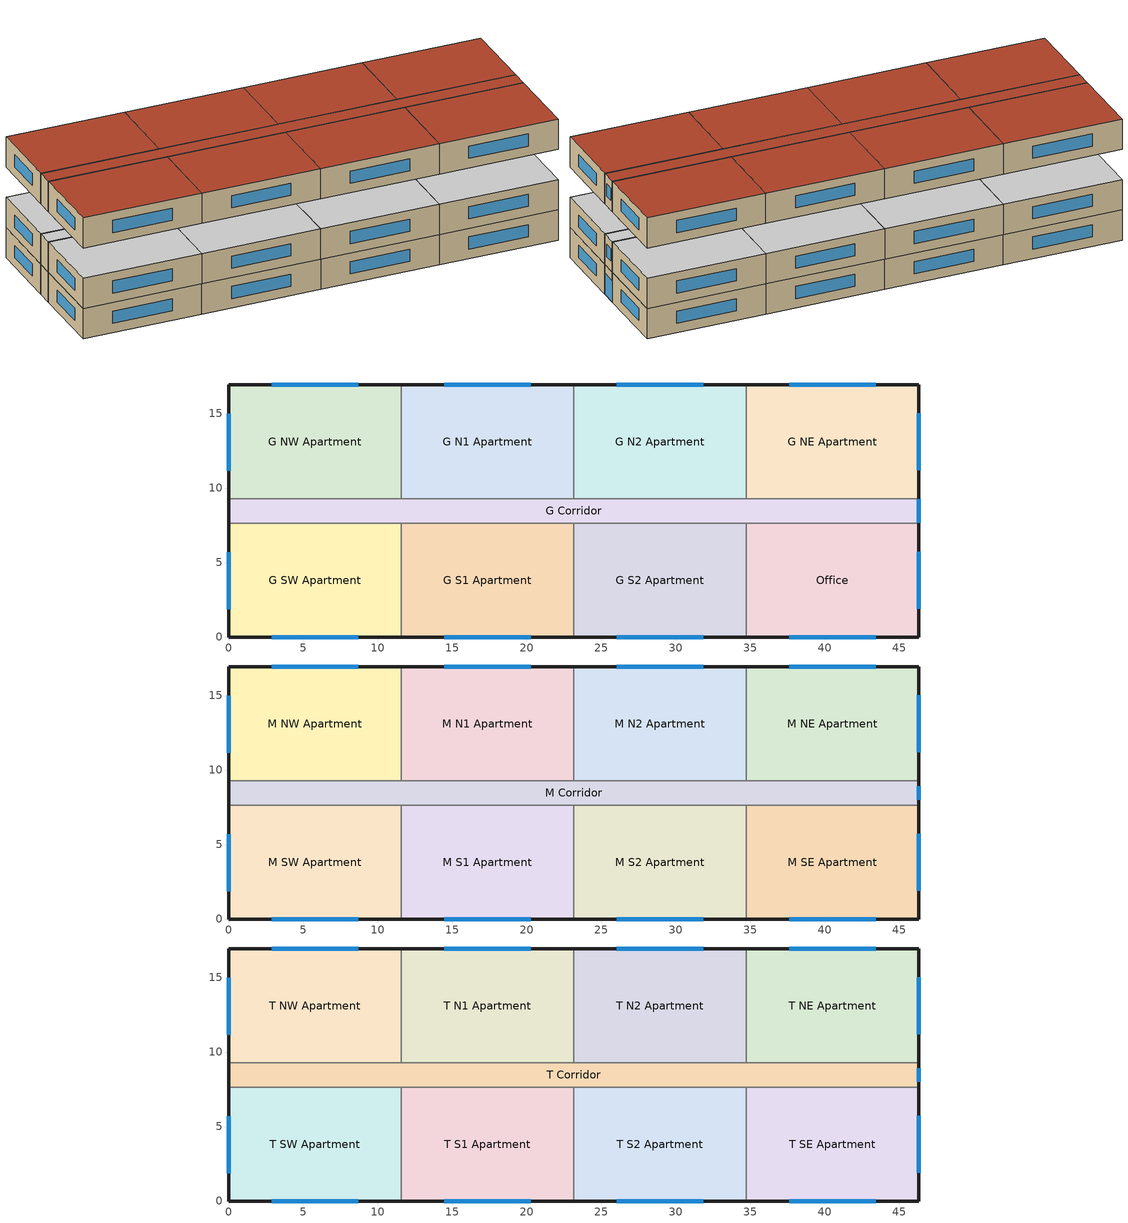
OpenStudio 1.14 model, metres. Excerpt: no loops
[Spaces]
G S1 Apartment
 floor ground: 23.16,7.62 23.16,0 11.58,0 11.58,7.62 z0
 wall outside: 11.58,0 23.16,0 z0:3.05
 wall to G S2 Apartment: 23.16,0 23.16,7.62 z0:3.05
 wall to G Corridor: 23.16,7.62 11.58,7.62 z0:3.05
 wall to G SW Apartment: 11.58,7.62 11.58,0 z0:3.05
 window: 14.48,0 20.27,0 z0.95:2.17
 ceiling adiabatic (Floor Adiabatic construction): 23.16,0 23.16,7.62 11.58,7.62 11.58,0 z3.05
G S2 Apartment
 floor ground: 34.75,7.62 34.75,0 23.16,0 23.16,7.62 z0
 wall outside: 23.16,0 34.75,0 z0:3.05
 wall to Office: 34.75,0 34.75,7.62 z0:3.05
 wall to G Corridor: 34.75,7.62 23.16,7.62 z0:3.05
 window: 26.06,0 31.85,0 z0.95:2.17
 ceiling adiabatic (Floor Adiabatic construction): 34.75,0 34.75,7.62 23.16,7.62 23.16,0 z3.05
G NE Apartment
 floor ground: 46.33,16.92 46.33,9.3 34.75,9.3 34.75,16.92 z0
 wall outside: 46.33,9.3 46.33,16.92 34.75,16.92 z0:3.05
 wall to G Corridor: 34.75,9.3 46.33,9.3 z0:3.05
 wall to G N2 Apartment: 34.75,16.92 34.75,9.3 z0:3.05
 window: 46.33,11.2 46.33,15.01 / 43.43,16.92 37.64,16.92 z0.95:2.17
 ceiling adiabatic (Floor Adiabatic construction): 46.33,9.3 46.33,16.92 34.75,16.92 34.75,9.3 z3.05
G NW Apartment
 floor ground: 11.58,16.92 11.58,9.3 0,9.3 0,16.92 z0
 wall outside: 11.58,16.92 0,16.92 0,9.3 z0:3.05
 wall to G N1 Apartment: 11.58,9.3 11.58,16.92 z0:3.05
 wall to G Corridor: 0,9.3 11.58,9.3 z0:3.05
 window: 8.69,16.92 2.89,16.92 / 0,14.97 0,11.16 z0.95:2.17
 ceiling adiabatic (Floor Adiabatic construction): 11.58,9.3 11.58,16.92 0,16.92 0,9.3 z3.05
G N1 Apartment
 floor ground: 23.16,16.92 23.16,9.3 11.58,9.3 11.58,16.92 z0
 wall outside: 23.16,16.92 11.58,16.92 z0:3.05
 wall to G N2 Apartment: 23.16,9.3 23.16,16.92 z0:3.05
 wall to G Corridor: 11.58,9.3 23.16,9.3 z0:3.05
 window: 20.27,16.92 14.48,16.92 z0.95:2.17
 ceiling adiabatic (Floor Adiabatic construction): 23.16,9.3 23.16,16.92 11.58,16.92 11.58,9.3 z3.05
Office
 floor ground: 46.33,7.62 46.33,0 34.75,0 34.75,7.62 z0
 wall outside: 34.75,0 46.33,0 46.33,7.62 z0:3.05
 wall to G Corridor: 46.33,7.62 34.75,7.62 z0:3.05
 window: 46.33,1.9 46.33,5.71 / 37.64,0 43.43,0 z0.95:2.17
 ceiling adiabatic (Floor Adiabatic construction): 46.33,0 46.33,7.62 34.75,7.62 34.75,0 z3.05
G Corridor
 floor ground: 46.33,9.3 46.33,7.62 0,7.62 0,9.3 z0
 wall outside: 46.33,7.62 46.33,9.3 / 0,9.3 0,7.62 z0:3.05
 wall to G N2 Apartment: 34.75,9.3 23.16,9.3 z0:3.05
 wall to G SW Apartment: 0,7.62 11.58,7.62 z0:3.05
 window: 46.33,7.67 46.33,9.25 z0.03:2.13
 ceiling adiabatic (Floor Adiabatic construction): 46.33,7.62 46.33,9.3 0,9.3 0,7.62 z3.05
G SW Apartment
 floor ground: 11.58,7.62 11.58,0 0,0 0,7.62 z0
 wall outside: 0,7.62 0,0 11.58,0 z0:3.05
 window: 0,5.68 0,1.87 / 2.9,0 8.69,0 z0.95:2.17
 ceiling adiabatic (Floor Adiabatic construction): 11.58,0 11.58,7.62 0,7.62 0,0 z3.05
G N2 Apartment
 floor ground: 34.75,16.92 34.75,9.3 23.16,9.3 23.16,16.92 z0
 wall outside: 34.75,16.92 23.16,16.92 z0:3.05
 window: 31.85,16.92 26.06,16.92 z0.95:2.17
 ceiling adiabatic (Floor Adiabatic construction): 34.75,9.3 34.75,16.92 23.16,16.92 23.16,9.3 z3.05
M S2 Apartment
 floor adiabatic (Floor Adiabatic construction): 34.75,7.62 34.75,0 23.16,0 23.16,7.62 z3.05
 wall outside: 23.16,0 34.75,0 z3.05:6.1
 wall to M SE Apartment: 34.75,0 34.75,7.62 z3.05:6.1
 wall to M S1 Apartment: 23.16,7.62 23.16,0 z3.05:6.1
 wall to M Corridor: 34.75,7.62 23.16,7.62 z3.05:6.1
 window: 26.06,0 31.85,0 z4:5.22
 ceiling adiabatic (Floor Adiabatic construction): 34.75,0 34.75,7.62 23.16,7.62 23.16,0 z6.1
M SE Apartment
 floor adiabatic (Floor Adiabatic construction): 46.33,7.62 46.33,0 34.75,0 34.75,7.62 z3.05
 wall outside: 34.75,0 46.33,0 46.33,7.62 z3.05:6.1
 wall to M Corridor: 46.33,7.62 34.75,7.62 z3.05:6.1
 window: 37.64,0 43.43,0 / 46.33,1.9 46.33,5.71 z4:5.22
 ceiling adiabatic (Floor Adiabatic construction): 46.33,0 46.33,7.62 34.75,7.62 34.75,0 z6.1
M Corridor
 floor adiabatic (Floor Adiabatic construction): 46.33,9.3 46.33,7.62 0,7.62 0,9.3 z3.05
 wall outside: 0,9.3 0,7.62 / 46.33,7.62 46.33,9.3 z3.05:6.1
 wall to M SW Apartment: 0,7.62 11.58,7.62 z3.05:6.1
 wall to M N1 Apartment: 23.16,9.3 11.58,9.3 z3.05:6.1
 wall to M NE Apartment: 46.33,9.3 34.75,9.3 z3.05:6.1
 wall to M N2 Apartment: 34.75,9.3 23.16,9.3 z3.05:6.1
 wall to M S1 Apartment: 11.58,7.62 23.16,7.62 z3.05:6.1
 wall to M NW Apartment: 11.58,9.3 0,9.3 z3.05:6.1
 window: 46.33,8 46.33,8.91 z4:5.22
 ceiling adiabatic (Floor Adiabatic construction): 46.33,7.62 46.33,9.3 0,9.3 0,7.62 z6.1
M SW Apartment
 floor adiabatic (Floor Adiabatic construction): 11.58,7.62 11.58,0 0,0 0,7.62 z3.05
 wall outside: 0,7.62 0,0 11.58,0 z3.05:6.1
 wall to M S1 Apartment: 11.58,0 11.58,7.62 z3.05:6.1
 window: 0,5.68 0,1.87 / 2.9,0 8.69,0 z4:5.22
 ceiling adiabatic (Floor Adiabatic construction): 11.58,0 11.58,7.62 0,7.62 0,0 z6.1
M NE Apartment
 floor adiabatic (Floor Adiabatic construction): 46.33,16.92 46.33,9.3 34.75,9.3 34.75,16.92 z3.05
 wall outside: 46.33,9.3 46.33,16.92 34.75,16.92 z3.05:6.1
 wall to M N2 Apartment: 34.75,16.92 34.75,9.3 z3.05:6.1
 window: 46.33,11.2 46.33,15.01 / 43.43,16.92 37.64,16.92 z4:5.22
 ceiling adiabatic (Floor Adiabatic construction): 46.33,9.3 46.33,16.92 34.75,16.92 34.75,9.3 z6.1
M N2 Apartment
 floor adiabatic (Floor Adiabatic construction): 34.75,16.92 34.75,9.3 23.16,9.3 23.16,16.92 z3.05
 wall outside: 34.75,16.92 23.16,16.92 z3.05:6.1
 wall to M N1 Apartment: 23.16,16.92 23.16,9.3 z3.05:6.1
 window: 31.85,16.92 26.06,16.92 z4:5.22
 ceiling adiabatic (Floor Adiabatic construction): 34.75,9.3 34.75,16.92 23.16,16.92 23.16,9.3 z6.1
M N1 Apartment
 floor adiabatic (Floor Adiabatic construction): 23.16,16.92 23.16,9.3 11.58,9.3 11.58,16.92 z3.05
 wall outside: 23.16,16.92 11.58,16.92 z3.05:6.1
 wall to M NW Apartment: 11.58,16.92 11.58,9.3 z3.05:6.1
 window: 20.27,16.92 14.48,16.92 z4:5.22
 ceiling adiabatic (Floor Adiabatic construction): 23.16,9.3 23.16,16.92 11.58,16.92 11.58,9.3 z6.1
M S1 Apartment
 floor adiabatic (Floor Adiabatic construction): 23.16,7.62 23.16,0 11.58,0 11.58,7.62 z3.05
 wall outside: 11.58,0 23.16,0 z3.05:6.1
 window: 14.48,0 20.27,0 z4:5.22
 ceiling adiabatic (Floor Adiabatic construction): 23.16,0 23.16,7.62 11.58,7.62 11.58,0 z6.1
M NW Apartment
 floor adiabatic (Floor Adiabatic construction): 11.58,16.92 11.58,9.3 0,9.3 0,16.92 z3.05
 wall outside: 11.58,16.92 0,16.92 0,9.3 z3.05:6.1
 window: 0,14.97 0,11.16 / 8.69,16.92 2.89,16.92 z4:5.22
 ceiling adiabatic (Floor Adiabatic construction): 11.58,9.3 11.58,16.92 0,16.92 0,9.3 z6.1
T SW Apartment
 floor adiabatic (Floor Adiabatic construction): 11.58,7.62 11.58,0 0,0 0,7.62 z9.14
 wall outside: 0,7.62 0,0 11.58,0 z9.14:12.19
 wall to T S1 Apartment: 11.58,0 11.58,7.62 z9.14:12.19
 wall to T Corridor: 11.58,7.62 0,7.62 z9.14:12.19
 window: 0,5.68 0,1.87 / 2.9,0 8.69,0 z10.1:11.32
 roof outside: 11.58,0 11.58,7.62 0,7.62 0,0 z12.19
T N1 Apartment
 floor adiabatic (Floor Adiabatic construction): 23.16,16.92 23.16,9.3 11.58,9.3 11.58,16.92 z9.14
 wall outside: 23.16,16.92 11.58,16.92 z9.14:12.19
 wall to T Corridor: 11.58,9.3 23.16,9.3 z9.14:12.19
 wall to T NW Apartment: 11.58,16.92 11.58,9.3 z9.14:12.19
 wall to T N2 Apartment: 23.16,9.3 23.16,16.92 z9.14:12.19
 window: 20.27,16.92 14.48,16.92 z10.1:11.32
 roof outside: 23.16,9.3 23.16,16.92 11.58,16.92 11.58,9.3 z12.19
T Corridor
 floor adiabatic (Floor Adiabatic construction): 46.33,9.3 46.33,7.62 0,7.62 0,9.3 z9.14
 wall outside: 46.33,7.62 46.33,9.3 / 0,9.3 0,7.62 z9.14:12.19
 wall to T SE Apartment: 34.75,7.62 46.33,7.62 z9.14:12.19
 wall to T S1 Apartment: 11.58,7.62 23.16,7.62 z9.14:12.19
 wall to T NW Apartment: 11.58,9.3 0,9.3 z9.14:12.19
 wall to T N2 Apartment: 34.75,9.3 23.16,9.3 z9.14:12.19
 wall to T S2 Apartment: 23.16,7.62 34.75,7.62 z9.14:12.19
 wall to T NE Apartment: 46.33,9.3 34.75,9.3 z9.14:12.19
 window: 46.33,8 46.33,8.91 z10.1:11.32
 roof outside: 46.33,7.62 46.33,9.3 0,9.3 0,7.62 z12.19
T N2 Apartment
 floor adiabatic (Floor Adiabatic construction): 34.75,16.92 34.75,9.3 23.16,9.3 23.16,16.92 z9.14
 wall outside: 34.75,16.92 23.16,16.92 z9.14:12.19
 wall to T NE Apartment: 34.75,9.3 34.75,16.92 z9.14:12.19
 window: 31.85,16.92 26.06,16.92 z10.1:11.32
 roof outside: 34.75,9.3 34.75,16.92 23.16,16.92 23.16,9.3 z12.19
T NW Apartment
 floor adiabatic (Floor Adiabatic construction): 11.58,16.92 11.58,9.3 0,9.3 0,16.92 z9.14
 wall outside: 11.58,16.92 0,16.92 0,9.3 z9.14:12.19
 window: 8.69,16.92 2.89,16.92 / 0,14.97 0,11.16 z10.1:11.32
 roof outside: 11.58,9.3 11.58,16.92 0,16.92 0,9.3 z12.19
T NE Apartment
 floor adiabatic (Floor Adiabatic construction): 46.33,16.92 46.33,9.3 34.75,9.3 34.75,16.92 z9.14
 wall outside: 46.33,9.3 46.33,16.92 34.75,16.92 z9.14:12.19
 window: 43.43,16.92 37.64,16.92 / 46.33,11.2 46.33,15.01 z10.1:11.32
 roof outside: 46.33,9.3 46.33,16.92 34.75,16.92 34.75,9.3 z12.19
T S2 Apartment
 floor adiabatic (Floor Adiabatic construction): 34.75,7.62 34.75,0 23.16,0 23.16,7.62 z9.14
 wall outside: 23.16,0 34.75,0 z9.14:12.19
 wall to T SE Apartment: 34.75,0 34.75,7.62 z9.14:12.19
 wall to T S1 Apartment: 23.16,7.62 23.16,0 z9.14:12.19
 window: 26.06,0 31.85,0 z10.1:11.32
 roof outside: 34.75,0 34.75,7.62 23.16,7.62 23.16,0 z12.19
T S1 Apartment
 floor adiabatic (Floor Adiabatic construction): 23.16,7.62 23.16,0 11.58,0 11.58,7.62 z9.14
 wall outside: 11.58,0 23.16,0 z9.14:12.19
 window: 14.48,0 20.27,0 z10.1:11.32
 roof outside: 23.16,0 23.16,7.62 11.58,7.62 11.58,0 z12.19
T SE Apartment
 floor adiabatic (Floor Adiabatic construction): 46.33,7.62 46.33,0 34.75,0 34.75,7.62 z9.14
 wall outside: 34.75,0 46.33,0 46.33,7.62 z9.14:12.19
 window: 46.33,1.9 46.33,5.71 / 37.64,0 43.43,0 z10.1:11.32
 roof outside: 46.33,0 46.33,7.62 34.75,7.62 34.75,0 z12.19
[Site]
Duluth International Arpt_MN_USA: Latitude {deg}=46.83; Longitude {deg}=-92.22; Time Zone {hr}=-6; Elevation {m}=433; Terrain=City
[Building]
90.1-2013-MidriseApartment-ASHRAE 169-7A created: 2018-06-08 20:53:18 -0700: North Axis {deg}=0; Default Construction Set=90.1-2013 - MidApt - ASHRAE 169-7A; Standards Building Type=MidriseApartment
[Site:GroundTemperature:BuildingSurface]
19.527, 19.502, 19.536, 19.598, 20.002, 21.64, 22.225, 22.375, 21.449, 20.121, 19.802, 19.633
[Site:WaterMainsTemperature]
Calculation Method=Correlation; Annual Average Outdoor Air Temperature {C}=3.95; Maximum Difference In Monthly Average Outdoor Air Temperatures {deltaC}=30.8
[SizingPeriod:DesignDay] Barometric Pressure {Pa}=96230; Sky Clearness=0; Rain Indicator=0; Snow Indicator=0; Day of Month=21; Daylight Saving Time Indicator=0; Humidity Indicating Type=Wetbulb; Dry-Bulb Temperature Range Modifier Type=DefaultMultipliers
Name | Maximum Dry-Bulb Temperature {C} | Daily Dry-Bulb Temperature Range {deltaC} | Humidity Indicating Conditions at Maximum Dry-Bulb | Wind Speed {m/s} | Wind Direction {deg} | Month | Day Type | Solar Model Indicator | ASHRAE Taub | ASHRAE Taud
Duluth International Arpt Ann Clg .4% Condns DB=>MWB | 29.2 | 10.9 | 21 | 5.2 | 220 | 7 | SummerDesignDay | ASHRAETau | 0.398 | 2.218
Duluth International Arpt Ann Htg 99.6% Condns DB | -28.6 | 0 | -28.6 | 4.6 | 310 | 1 | WinterDesignDay | ASHRAEClearSky
[ClimateZones]
Climate Zone Value 1=7A
[Material:NoMass] Thermal Absorptance=0.9; Solar Absorptance=0.7
Name | Roughness | Thermal Resistance {m2-K/W} | Visible Absorptance
CP02 CARPET PAD | VeryRough | 0.21648 | 0.8
Nonres_Floor_Insulation | MediumSmooth | 2.88292 | 0.7
Typical Insulation R-21.24; Typical Insulation R-21.24 1 | Smooth | 3.74068 | 0.7
Typical Carpet Pad | Smooth | 0.21648 | 0.8
Typical Insulation R-21.63 | Smooth | 3.80938 | 0.7
Typical Insulation R-34.6 | Smooth | 6.09289 | 0.7
Typical Insulation R-1.15 | Smooth | 0.202509 | 0.7
Typical Insulation R-1.15 1; Typical Insulation R-1.15 2 | Smooth | 0.202527 | 0.7
Typical Insulation R-21.43 | Smooth | 3.7734 | 0.7
Typical Insulation R-33.7 | Smooth | 5.93538 | 0.7
Typical Insulation R-0.58 | Smooth | 0.101875 | 0.7
[Material]
Name | Roughness | Thickness {m} | Conductivity {W/m-K} | Density {kg/m3} | Specific Heat {J/kg-K} | Thermal Absorptance | Solar Absorptance | Visible Absorptance
100mm Normalweight concrete floor | MediumSmooth | 0.1016 | 2.31 | 2322 | 832
G01 13mm gypsum board | Smooth | 0.0127 | 0.16 | 800 | 1090 | 0.9 | 0.7 | 0.5
4 in. Normalweight Concrete Floor | MediumRough | 0.1016 | 2.31 | 2322 | 832 | 0.9 | 0.7 | 0.7
25mm Stucco | Smooth | 0.0254 | 0.72 | 1856 | 840 | 0.9 | 0.7 | 0.7
5/8 in. Gypsum Board | MediumSmooth | 0.0159 | 0.16 | 800 | 1090 | 0.9 | 0.7 | 0.7
Roof Membrane | VeryRough | 0.0095 | 0.16 | 1121.29 | 1460 | 0.9 | 0.7 | 0.7
Metal Roof Surface; F08 Metal surface | Smooth | 0.0008 | 45.28 | 7824 | 500 | 0.9 | 0.7 | 0.7
8 in. Normalweight Concrete Floor | MediumRough | 0.2032 | 2.31 | 2322 | 832 | 0.9 | 0.7 | 0.7
8 in. Concrete Block Basement Wall | MediumRough | 0.2032 | 1.326 | 1842 | 912 | 0.9 | 0.7 | 0.7
G05 25mm wood | MediumSmooth | 0.0254 | 0.15 | 608 | 1630 | 0.9 | 0.5 | 0.5
Metal Siding | Smooth | 0.0015 | 44.96 | 7688.86 | 410 | 0.9 | 0.7 | 0.7
1/2IN Gypsum | Smooth | 0.0127 | 0.16 | 784.9 | 830 | 0.9 | 0.4 | 0.4
6 in. Normalweight Concrete Floor | MediumRough | 0.1524 | 2.31 | 2322 | 832 | 0.9 | 0.7 | 0.7
Std Wood 6inch | MediumSmooth | 0.15 | 0.12 | 540 | 1210 | 0.9 | 0.7 | 0.7
[Construction]
Floor Adiabatic construction: CP02 CARPET PAD, 100mm Normalweight concrete floor, Nonres_Floor_Insulation
Typical Insulated Exterior Mass Floor R-23.81: Typical Insulation R-21.24, 4 in. Normalweight Concrete Floor, Typical Carpet Pad
Typical Insulated Steel Framed Exterior Wall R-23.81: 25mm Stucco, 5/8 in. Gypsum Board, Typical Insulation R-21.63, 5/8 in. Gypsum Board
Typical IEAD Roof R-35.71: Roof Membrane, Typical Insulation R-34.6, Metal Roof Surface
Typical Interior Floor: 100mm Normalweight concrete floor, CP02 CARPET PAD
Typical Interior Wall: G01 13mm gypsum board, G01 13mm gypsum board
Typical Interior Ceiling: CP02 CARPET PAD, 100mm Normalweight concrete floor
Typical Insulated Carpeted 8in Slab Floor: 8 in. Normalweight Concrete Floor, Typical Carpet Pad
Typical Insulated Basement Mass Wall: 8 in. Concrete Block Basement Wall
U 0.40 SHGC 0.45: ECABS-2 BLEACHED 6MM, AIR 6MM, LoE SPEC SEL CLEAR 6MM Rev
Typical Insulated Metal Door R-2.0: F08 Metal surface, Typical Insulation R-1.15
Typical Overhead Door R-2.0: Typical Insulation R-1.15 1
Window_U_0.50_SHGC_0.40_Skylight_Frame_Width_0.334_in: Glass_2052_LayerAvg, Gap_1_W_0_0038, Glass_2027F_LayerAvg
Typical Interior Window: Clear 3mm
Typical Interior Door; Typical Interior Partition: G05 25mm wood
Typical Insulated Exterior Mass Floor R-23.81 1: Typical Insulation R-21.24 1, 4 in. Normalweight Concrete Floor, Typical Carpet Pad
Typical Insulated Metal Building Wall R-22.73: Metal Siding, Typical Insulation R-21.43, 1/2IN Gypsum
Typical Insulated Metal Building Roof R-34.48: Metal Roof Surface, Typical Insulation R-33.7
Typical Insulated Carpeted 6in Slab Floor: 6 in. Normalweight Concrete Floor, Typical Carpet Pad
Typical Insulated Metal Door R-1.43: F08 Metal surface, Typical Insulation R-0.58
Typical Overhead Door R-2.0 1: Typical Insulation R-1.15 2
InteriorFurnishings: Std Wood 6inch
[DefaultConstructionSet] Interior Partition Construction=Typical Interior Partition
Name | Default Exterior Surface Constructions | Default Interior Surface Constructions | Default Ground Contact Surface Constructions | Default Exterior SubSurface Constructions | Default Interior SubSurface Constructions
90.1-2013 - MidApt - ASHRAE 169-7A | Default Surface Constructions 1 | Default Surface Constructions 2 | Default Surface Constructions 3 | Default Sub Surface Constructions 1 | Default Sub Surface Constructions 2
90.1-2013 - MidApt - Office - ASHRAE 169-7A | Default Surface Constructions 4 | Default Surface Constructions 5 | Default Surface Constructions 6 | Default Sub Surface Constructions 3 | Default Sub Surface Constructions 4
[DefaultSurfaceConstructions]
Name | Floor Construction | Wall Construction | Roof Ceiling Construction
Default Surface Constructions 1 | Typical Insulated Exterior Mass Floor R-23.81 | Typical Insulated Steel Framed Exterior Wall R-23.81 | Typical IEAD Roof R-35.71
Default Surface Constructions 2; Default Surface Constructions 5 | Typical Interior Floor | Typical Interior Wall | Typical Interior Ceiling
Default Surface Constructions 3 | Typical Insulated Carpeted 8in Slab Floor | Typical Insulated Basement Mass Wall
Default Surface Constructions 4 | Typical Insulated Exterior Mass Floor R-23.81 1 | Typical Insulated Metal Building Wall R-22.73 | Typical Insulated Metal Building Roof R-34.48
Default Surface Constructions 6 | Typical Insulated Carpeted 6in Slab Floor | Typical Insulated Basement Mass Wall
[DefaultSubSurfaceConstructions]
Name | Fixed Window Construction | Operable Window Construction | Door Construction | Overhead Door Construction | Skylight Construction | Tubular Daylight Dome Construction | Tubular Daylight Diffuser Construction
Default Sub Surface Constructions 1 | U 0.40 SHGC 0.45 | U 0.40 SHGC 0.45 | Typical Insulated Metal Door R-2.0 | Typical Overhead Door R-2.0 | Window_U_0.50_SHGC_0.40_Skylight_Frame_Width_0.334_in | Typical Interior Window | Typical Interior Window
Default Sub Surface Constructions 2; Default Sub Surface Constructions 4 | Typical Interior Window | Typical Interior Window | Typical Interior Door
Default Sub Surface Constructions 3 | U 0.40 SHGC 0.45 | U 0.40 SHGC 0.45 | Typical Insulated Metal Door R-1.43 | Typical Overhead Door R-2.0 1 | Window_U_0.50_SHGC_0.40_Skylight_Frame_Width_0.334_in | Typical Interior Window | Typical Interior Window
[WindowMaterial:Glazing] Optical Data Type=SpectralAverage; Infrared Transmittance at Normal Incidence=0; Dirt Correction Factor for Solar and Visible Transmittance=1; Solar Diffusing=No
Name | Thickness {m} | Solar Transmittance at Normal Incidence | Front Side Solar Reflectance at Normal Incidence | Back Side Solar Reflectance at Normal Incidence | Visible Transmittance at Normal Incidence | Front Side Visible Reflectance at Normal Incidence | Back Side Visible Reflectance at Normal Incidence | Front Side Infrared Hemispherical Emissivity | Back Side Infrared Hemispherical Emissivity | Conductivity {W/m-K}
ECABS-2 BLEACHED 6MM | 0.006 | 0.814 | 0.086 | 0.086 | 0.847 | 0.099 | 0.099 | 0.84 | 0.1 | 0.9
LoE SPEC SEL CLEAR 6MM Rev | 0.006 | 0.43 | 0.42 | 0.3 | 0.77 | 0.06 | 0.07 | 0.03 | 0.84 | 0.9
Glass_2052_LayerAvg | 0.00837 | 0.507767 | 0.054228 | 0.0544931 | 0.586833 | 0.05805 | 0.058397 | 0.84 | 0.84 | 1
Glass_2027F_LayerAvg | 0.004 | 0.369744 | 0.470069 | 0.340935 | 0.765222 | 0.0546 | 0.073741 | 0.03675 | 0.84 | 1
Clear 3mm | 0.003 | 0.837 | 0.075 | 0.075 | 0.898 | 0.081 | 0.081 | 0.84 | 0.84 | 0.9
[WindowMaterial:Gas] Gas Type=Air
Name | Thickness {m}
AIR 6MM | 0.0063
Gap_1_W_0_0038 | 0.0038
[Space]
Name | Space Type | Building Story | Thermal Zone
T SE Apartment | MidriseApartment Apartment_topfloor_WE | Building Story 3 | T SE Apartment ZN
G Corridor | MidriseApartment Corridor | Building Story 1 | G Corridor ZN
T SW Apartment | MidriseApartment Apartment_topfloor_WE | Building Story 3 | T SW Apartment ZN
M S2 Apartment | MidriseApartment Apartment | Building Story 2 | M S2 Apartment ZN
M SE Apartment | MidriseApartment Apartment | Building Story 2 | M SE Apartment ZN
T N1 Apartment | MidriseApartment Apartment_topfloor_NS | Building Story 3 | T N1 Apartment ZN
T Corridor | MidriseApartment Corridor_topfloor | Building Story 3 | T Corridor ZN
T N2 Apartment | MidriseApartment Apartment_topfloor_NS | Building Story 3 | T N2 Apartment ZN
M SW Apartment | MidriseApartment Apartment | Building Story 2 | M SW Apartment ZN
T NW Apartment | MidriseApartment Apartment_topfloor_WE | Building Story 3 | T NW Apartment ZN
M Corridor | MidriseApartment Corridor | Building Story 2 | M Corridor ZN
G S1 Apartment | MidriseApartment Apartment | Building Story 1 | G S1 Apartment ZN
G S2 Apartment | MidriseApartment Apartment | Building Story 1 | G S2 Apartment ZN
M NE Apartment | MidriseApartment Apartment | Building Story 2 | M NE Apartment ZN
T NE Apartment | MidriseApartment Apartment_topfloor_WE | Building Story 3 | T NE Apartment ZN
G NW Apartment | MidriseApartment Apartment | Building Story 1 | G NW Apartment ZN
T S1 Apartment | MidriseApartment Apartment_topfloor_NS | Building Story 3 | T S1 Apartment ZN
M N1 Apartment | MidriseApartment Apartment | Building Story 2 | M N1 Apartment ZN
Office | MidriseApartment Office | Building Story 1 | Office ZN
G NE Apartment | MidriseApartment Apartment | Building Story 1 | G NE Apartment ZN
T S2 Apartment | MidriseApartment Apartment_topfloor_NS | Building Story 3 | T S2 Apartment ZN
G SW Apartment | MidriseApartment Apartment | Building Story 1 | G SW Apartment ZN
M N2 Apartment | MidriseApartment Apartment | Building Story 2 | M N2 Apartment ZN
G N1 Apartment | MidriseApartment Apartment | Building Story 1 | G N1 Apartment ZN
G N2 Apartment | MidriseApartment Apartment | Building Story 1 | G N2 Apartment ZN
M S1 Apartment | MidriseApartment Apartment | Building Story 2 | M S1 Apartment ZN
M NW Apartment | MidriseApartment Apartment | Building Story 2 | M NW Apartment ZN
[SpaceType] Standards Building Type=MidriseApartment
Name | Default Construction Set | Default Schedule Set | Design Specification Outdoor Air Object | Standards Space Type
MidriseApartment Office | 90.1-2013 - MidApt - Office - ASHRAE 169-7A | MidriseApartment Office Schedule Set | MidriseApartment Office Ventilation | Office
MidriseApartment Corridor |  | MidriseApartment Corridor Schedule Set | MidriseApartment Corridor Ventilation | Corridor
MidriseApartment Corridor_topfloor |  | MidriseApartment Corridor_topfloor Schedule Set | MidriseApartment Corridor_topfloor Ventilation | Corridor_topfloor
MidriseApartment Apartment |  | MidriseApartment Apartment Schedule Set | MidriseApartment Apartment Ventilation | Apartment
MidriseApartment Apartment_topfloor_WE |  | MidriseApartment Apartment_topfloor_WE Schedule Set | MidriseApartment Apartment_topfloor_WE Ventilation | Apartment_topfloor_WE
MidriseApartment Apartment_topfloor_NS |  | MidriseApartment Apartment_topfloor_NS Schedule Set | MidriseApartment Apartment_topfloor_NS Ventilation | Apartment_topfloor_NS
[People:Definition] Number of People Calculation Method=People/Area; Fraction Radiant=0.3
Name | People per Space Floor Area {person/m2}
MidriseApartment Apartment People Definition; MidriseApartment Apartment_topfloor_NS People Definition; MidriseApartment Apartment_topfloor_WE People Definition | 0.0283091
MidriseApartment Office People Definition | 0.0113021
[People] Work Efficiency Schedule=Work Efficiency Schedule; Clothing Insulation Schedule=Clothing Schedule; Air Velocity Schedule=Air Velocity Schedule
Name | People Definition | Space or SpaceType
MidriseApartment Apartment People | MidriseApartment Apartment People Definition | MidriseApartment Apartment
MidriseApartment Apartment_topfloor_NS People | MidriseApartment Apartment_topfloor_NS People Definition | MidriseApartment Apartment_topfloor_NS
MidriseApartment Apartment_topfloor_WE People | MidriseApartment Apartment_topfloor_WE People Definition | MidriseApartment Apartment_topfloor_WE
MidriseApartment Office People | MidriseApartment Office People Definition | MidriseApartment Office
[Lights:Definition] Design Level Calculation Method=Watts/Area
Name | Watts per Space Floor Area {W/m2} | Fraction Radiant | Fraction Visible | Return Air Fraction
MidriseApartment Apartment Lights Definition; MidriseApartment Apartment_topfloor_NS Lights Definition; MidriseApartment Apartment_topfloor_WE Lights Definition | 3.87501
MidriseApartment Apartment Additional Lights Definition; MidriseApartment Apartment_topfloor_NS Additional Lights Definition; MidriseApartment Apartment_topfloor_WE Additional Lights Definition | 0.968752 | 0 | 0 | 0
MidriseApartment Corridor Lights Definition; MidriseApartment Corridor_topfloor Lights Definition | 8.52502
MidriseApartment Office Lights Definition | 11.9479
MidriseApartment Office Additional Lights Definition | 11.9479 | 0 | 0 | 0
[Lights]
Name | Lights Definition | Space or SpaceType | Fraction Replaceable
MidriseApartment Apartment Lights | MidriseApartment Apartment Lights Definition | MidriseApartment Apartment | 0
MidriseApartment Apartment Additional Lights | MidriseApartment Apartment Additional Lights Definition | MidriseApartment Apartment
MidriseApartment Apartment_topfloor_NS Lights | MidriseApartment Apartment_topfloor_NS Lights Definition | MidriseApartment Apartment_topfloor_NS | 0
MidriseApartment Apartment_topfloor_NS Additional Lights | MidriseApartment Apartment_topfloor_NS Additional Lights Definition | MidriseApartment Apartment_topfloor_NS
MidriseApartment Apartment_topfloor_WE Lights | MidriseApartment Apartment_topfloor_WE Lights Definition | MidriseApartment Apartment_topfloor_WE | 0
MidriseApartment Apartment_topfloor_WE Additional Lights | MidriseApartment Apartment_topfloor_WE Additional Lights Definition | MidriseApartment Apartment_topfloor_WE
MidriseApartment Corridor Lights | MidriseApartment Corridor Lights Definition | MidriseApartment Corridor | 0
MidriseApartment Corridor_topfloor Lights | MidriseApartment Corridor_topfloor Lights Definition | MidriseApartment Corridor_topfloor | 0
MidriseApartment Office Lights | MidriseApartment Office Lights Definition | MidriseApartment Office | 0
MidriseApartment Office Additional Lights | MidriseApartment Office Additional Lights Definition | MidriseApartment Office
[ElectricEquipment:Definition]
Name | Design Level Calculation Method | Watts per Space Floor Area {W/m2} | Fraction Radiant | Design Level {W} | Fraction Latent | Fraction Lost
MidriseApartment Apartment Elec Equip Definition; MidriseApartment Apartment_topfloor_NS Elec Equip Definition; MidriseApartment Apartment_topfloor_WE Elec Equip Definition; MidriseApartment Office Elec Equip Definition | Watts/Area | 6.67 | 0.5
Ground Corridor Electric Equipment Definition1 | EquipmentLevel |  | 0 | 16055 | 0 | 0.95
Ground Corridor Electric Equipment Definition2 | EquipmentLevel |  | 0 | 63 | 0 | 0.95
[ElectricEquipment]
Name | Electric Equipment Definition | Space or SpaceType | Schedule
MidriseApartment Apartment Elec Equip | MidriseApartment Apartment Elec Equip Definition | MidriseApartment Apartment
MidriseApartment Apartment_topfloor_NS Elec Equip | MidriseApartment Apartment_topfloor_NS Elec Equip Definition | MidriseApartment Apartment_topfloor_NS
MidriseApartment Apartment_topfloor_WE Elec Equip | MidriseApartment Apartment_topfloor_WE Elec Equip Definition | MidriseApartment Apartment_topfloor_WE
MidriseApartment Office Elec Equip | MidriseApartment Office Elec Equip Definition | MidriseApartment Office
G Corridor_Elevators_Equip | Ground Corridor Electric Equipment Definition1 | G Corridor | ApartmentMidRise BLDG_ELEVATORS
Elevators_Lights_Fan | Ground Corridor Electric Equipment Definition2 | G Corridor | ApartmentMidRise ELEV_LIGHT_FAN_SCH_ADD_DF
[DesignSpecification:OutdoorAir] Outdoor Air Flow per Person {m3/s-person}=0; Outdoor Air Flow Air Changes per Hour {1/hr}=0
Name | Outdoor Air Method | Outdoor Air Flow per Floor Area {m3/s-m2} | Outdoor Air Flow Rate {m3/s}
MidriseApartment Apartment Ventilation; MidriseApartment Apartment_topfloor_NS Ventilation; MidriseApartment Apartment_topfloor_WE Ventilation | Sum | 0.000296319 | 0
MidriseApartment Corridor Ventilation; MidriseApartment Corridor_topfloor Ventilation |  | 0
MidriseApartment Office Ventilation | Sum | 0.0004318 | 0
[DefaultScheduleSet]
Name | Number of People Schedule | People Activity Level Schedule | Lighting Schedule | Electric Equipment Schedule | Infiltration Schedule
MidriseApartment Apartment Schedule Set; MidriseApartment Apartment_topfloor_NS Schedule Set; MidriseApartment Apartment_topfloor_WE Schedule Set | ApartmentMidRise OCC_APT_SCH | ApartmentMidRise Activity Schedule | ApartmentMidRise LTG_APT_SCH | ApartmentMidRise EQP_APT_SCH | ApartmentMidRise INF_APT_SCH
MidriseApartment Corridor Schedule Set; MidriseApartment Corridor_topfloor Schedule Set | ApartmentMidRise All Off |  | ApartmentMidRise LTG_COR_SCH_2013 | ApartmentMidRise BLDG_ELEVATORS | ApartmentMidRise INF_COR_SCH
MidriseApartment Office Schedule Set | ApartmentMidRise OCC_OFF_SCH | ApartmentMidRise Activity Schedule | ApartmentMidRise LTG_OFF_SCH_2013 | ApartmentMidRise EQP_OFF_SCH_2010_2013 | ApartmentMidRise INF_OFF_SCH
[ThermostatSetpoint:DualSetpoint]
Name | Heating Setpoint Temperature Schedule | Cooling Setpoint Temperature Schedule
MidriseApartment Apartment Thermostat 1; MidriseApartment Apartment_topfloor_WE Thermostat 1; MidriseApartment Apartment_topfloor_NS Thermostat 1; MidriseApartment Apartment Thermostat 2; MidriseApartment Apartment Thermostat 3; MidriseApartment Corridor_topfloor Thermostat 1; MidriseApartment Apartment Thermostat 4; MidriseApartment Apartment Thermostat 5; MidriseApartment Apartment Thermostat 6; MidriseApartment Apartment_topfloor_NS Thermostat 2; MidriseApartment Apartment Thermostat 7; MidriseApartment Apartment Thermostat 8; MidriseApartment Apartment_topfloor_WE Thermostat 2; MidriseApartment Apartment Thermostat 9; MidriseApartment Apartment Thermostat 10; MidriseApartment Apartment Thermostat 11; MidriseApartment Apartment Thermostat 12; MidriseApartment Apartment_topfloor_NS Thermostat 3; MidriseApartment Corridor Thermostat 1; MidriseApartment Apartment Thermostat 13; MidriseApartment Apartment_topfloor_WE Thermostat 3; MidriseApartment Apartment_topfloor_NS Thermostat 4; MidriseApartment Apartment Thermostat 14; MidriseApartment Apartment_topfloor_WE Thermostat 4; MidriseApartment Apartment Thermostat 15; MidriseApartment Corridor Thermostat 2 | ApartmentMidRise HTGSETP_APT_SCH | ApartmentMidRise CLGSETP_APT_SCH
MidriseApartment Office Thermostat 1 | ApartmentMidRise HTGSETP_OFF_SCH_NO_OPTIMUM | ApartmentMidRise CLGSETP_OFF_SCH_NO_OPTIMUM
[SpaceInfiltration:DesignFlowRate] Temperature Term Coefficient=0; Velocity Squared Term Coefficient=0
Name | Space or SpaceType | Schedule | Design Flow Rate Calculation Method | Flow per Exterior Surface Area {m3/s-m2} | Constant Term Coefficient | Velocity Term Coefficient | Design Flow Rate {m3/s}
G Corridor Infiltration | G Corridor | ApartmentMidRise INF_COR_SCH | Flow/ExteriorArea | 0.000569573 | 0 | 0.224
G N1 Apartment Infiltration | G N1 Apartment | ApartmentMidRise INF_APT_SCH | Flow/ExteriorArea | 0.000569573 | 0 | 0.224
G N2 Apartment Infiltration | G N2 Apartment | ApartmentMidRise INF_APT_SCH | Flow/ExteriorArea | 0.000569573 | 0 | 0.224
G NE Apartment Infiltration | G NE Apartment | ApartmentMidRise INF_APT_SCH | Flow/ExteriorArea | 0.000569573 | 0 | 0.224
G NW Apartment Infiltration | G NW Apartment | ApartmentMidRise INF_APT_SCH | Flow/ExteriorArea | 0.000569573 | 0 | 0.224
G S1 Apartment Infiltration | G S1 Apartment | ApartmentMidRise INF_APT_SCH | Flow/ExteriorArea | 0.000569573 | 0 | 0.224
G S2 Apartment Infiltration | G S2 Apartment | ApartmentMidRise INF_APT_SCH | Flow/ExteriorArea | 0.000569573 | 0 | 0.224
G SW Apartment Infiltration | G SW Apartment | ApartmentMidRise INF_APT_SCH | Flow/ExteriorArea | 0.000569573 | 0 | 0.224
M Corridor Infiltration | M Corridor | ApartmentMidRise INF_COR_SCH | Flow/ExteriorArea | 0.000569573 | 0 | 0.224
M N1 Apartment Infiltration | M N1 Apartment | ApartmentMidRise INF_APT_SCH | Flow/ExteriorArea | 0.000569573 | 0 | 0.224
M N2 Apartment Infiltration | M N2 Apartment | ApartmentMidRise INF_APT_SCH | Flow/ExteriorArea | 0.000569573 | 0 | 0.224
M NE Apartment Infiltration | M NE Apartment | ApartmentMidRise INF_APT_SCH | Flow/ExteriorArea | 0.000569573 | 0 | 0.224
M NW Apartment Infiltration | M NW Apartment | ApartmentMidRise INF_APT_SCH | Flow/ExteriorArea | 0.000569573 | 0 | 0.224
M S1 Apartment Infiltration | M S1 Apartment | ApartmentMidRise INF_APT_SCH | Flow/ExteriorArea | 0.000569573 | 0 | 0.224
M S2 Apartment Infiltration | M S2 Apartment | ApartmentMidRise INF_APT_SCH | Flow/ExteriorArea | 0.000569573 | 0 | 0.224
M SE Apartment Infiltration | M SE Apartment | ApartmentMidRise INF_APT_SCH | Flow/ExteriorArea | 0.000569573 | 0 | 0.224
M SW Apartment Infiltration | M SW Apartment | ApartmentMidRise INF_APT_SCH | Flow/ExteriorArea | 0.000569573 | 0 | 0.224
Office Infiltration | Office | ApartmentMidRise INF_OFF_SCH | Flow/ExteriorArea | 0.000569573 | 0 | 0.224
T Corridor Infiltration | T Corridor | ApartmentMidRise INF_COR_SCH | Flow/ExteriorArea | 6.62295e-05 | 0 | 0.224
T N1 Apartment Infiltration | T N1 Apartment | ApartmentMidRise INF_APT_SCH | Flow/ExteriorArea | 0.000162735 | 0 | 0.224
T N2 Apartment Infiltration | T N2 Apartment | ApartmentMidRise INF_APT_SCH | Flow/ExteriorArea | 0.000162735 | 0 | 0.224
T NE Apartment Infiltration | T NE Apartment | ApartmentMidRise INF_APT_SCH | Flow/ExteriorArea | 0.000227108 | 0 | 0.224
T NW Apartment Infiltration | T NW Apartment | ApartmentMidRise INF_APT_SCH | Flow/ExteriorArea | 0.000227108 | 0 | 0.224
T S1 Apartment Infiltration | T S1 Apartment | ApartmentMidRise INF_APT_SCH | Flow/ExteriorArea | 0.000162735 | 0 | 0.224
T S2 Apartment Infiltration | T S2 Apartment | ApartmentMidRise INF_APT_SCH | Flow/ExteriorArea | 0.000162735 | 0 | 0.224
T SE Apartment Infiltration | T SE Apartment | ApartmentMidRise INF_APT_SCH | Flow/ExteriorArea | 0.000227108 | 0 | 0.224
T SW Apartment Infiltration | T SW Apartment | ApartmentMidRise INF_APT_SCH | Flow/ExteriorArea | 0.000227108 | 0 | 0.224
G Corridor door Infiltration | G Corridor | ApartmentMidRise INFIL_Door_Opening_SCH_2010_2013 | Flow/Space |  | 1 | 0 | 0.327531
[InternalMass:Definition]
Internal Mass Definition 1: Construction=InteriorFurnishings; Design Level Calculation Method=SurfaceArea/Area; Surface Area per Space Floor Area=2
[InternalMass] Internal Mass Definition=Internal Mass Definition 1
Name | Space or SpaceType
G SW Apartment Mass | G SW Apartment
G NW Apartment Mass | G NW Apartment
G NE Apartment Mass | G NE Apartment
G N1 Apartment Mass | G N1 Apartment
G N2 Apartment Mass | G N2 Apartment
G S1 Apartment Mass | G S1 Apartment
G S2 Apartment Mass | G S2 Apartment
M SW Apartment Mass | M SW Apartment
M NW Apartment Mass | M NW Apartment
M SE Apartment Mass | M SE Apartment
M NE Apartment Mass | M NE Apartment
M N1 Apartment Mass | M N1 Apartment
M N2 Apartment Mass | M N2 Apartment
M S1 Apartment Mass | M S1 Apartment
M S2 Apartment Mass | M S2 Apartment
T SW Apartment Mass | T SW Apartment
T NW Apartment Mass | T NW Apartment
T SE Apartment Mass | T SE Apartment
T NE Apartment Mass | T NE Apartment
T N1 Apartment Mass | T N1 Apartment
T N2 Apartment Mass | T N2 Apartment
T S1 Apartment Mass | T S1 Apartment
T S2 Apartment Mass | T S2 Apartment
Office Mass | Office
[ThermalZone] Use Ideal Air Loads=No
Name | Multiplier | Thermostat
M NE Apartment ZN | 2 | MidriseApartment Apartment Thermostat 1
T NW Apartment ZN |  | MidriseApartment Apartment_topfloor_WE Thermostat 1
T N1 Apartment ZN |  | MidriseApartment Apartment_topfloor_NS Thermostat 1
G NW Apartment ZN |  | MidriseApartment Apartment Thermostat 2
M S1 Apartment ZN | 2 | MidriseApartment Apartment Thermostat 3
T Corridor ZN |  | MidriseApartment Corridor_topfloor Thermostat 1
G S1 Apartment ZN |  | MidriseApartment Apartment Thermostat 4
G N2 Apartment ZN |  | MidriseApartment Apartment Thermostat 5
M SE Apartment ZN | 2 | MidriseApartment Apartment Thermostat 6
T S1 Apartment ZN |  | MidriseApartment Apartment_topfloor_NS Thermostat 2
M N2 Apartment ZN | 2 | MidriseApartment Apartment Thermostat 7
G N1 Apartment ZN |  | MidriseApartment Apartment Thermostat 8
T SW Apartment ZN |  | MidriseApartment Apartment_topfloor_WE Thermostat 2
G NE Apartment ZN |  | MidriseApartment Apartment Thermostat 9
M S2 Apartment ZN | 2 | MidriseApartment Apartment Thermostat 10
G S2 Apartment ZN |  | MidriseApartment Apartment Thermostat 11
M SW Apartment ZN | 2 | MidriseApartment Apartment Thermostat 12
Office ZN |  | MidriseApartment Office Thermostat 1
T N2 Apartment ZN |  | MidriseApartment Apartment_topfloor_NS Thermostat 3
G Corridor ZN |  | MidriseApartment Corridor Thermostat 1
M N1 Apartment ZN | 2 | MidriseApartment Apartment Thermostat 13
T SE Apartment ZN |  | MidriseApartment Apartment_topfloor_WE Thermostat 3
T S2 Apartment ZN |  | MidriseApartment Apartment_topfloor_NS Thermostat 4
M NW Apartment ZN | 2 | MidriseApartment Apartment Thermostat 14
T NE Apartment ZN |  | MidriseApartment Apartment_topfloor_WE Thermostat 4
G SW Apartment ZN |  | MidriseApartment Apartment Thermostat 15
M Corridor ZN | 2 | MidriseApartment Corridor Thermostat 2
[Sizing:Zone] Zone Cooling Design Supply Air Temperature Input Method=SupplyAirTemperature; Zone Cooling Design Supply Air Temperature {C}=14; Zone Cooling Design Supply Air Temperature Difference {deltaC}=11.11; Zone Heating Design Supply Air Temperature Input Method=SupplyAirTemperature; Zone Heating Design Supply Air Temperature {C}=40; Zone Heating Design Supply Air Temperature Difference {deltaC}=11.11; Zone Cooling Design Supply Air Humidity Ratio {kg-H2O/kg-air}=0.0085; Zone Heating Design Supply Air Humidity Ratio {kg-H2O/kg-air}=0.008; Cooling Design Air Flow Method=DesignDay; Heating Design Air Flow Method=DesignDay; Account for Dedicated Outdoor Air System=No; Dedicated Outdoor Air System Control Strategy=NeutralSupplyAir; Dedicated Outdoor Air Low Setpoint Temperature for Design {C}=autosize; Dedicated Outdoor Air High Setpoint Temperature for Design {C}=autosize
T Corridor ZN; G Corridor ZN; M Corridor ZN
[Exterior:Lights:Definition]
NonDimming Exterior Lights Def: Design Level {W}=2553
[Exterior:Lights]
NonDimming Exterior Lights Def: Exterior Lights Definition=NonDimming Exterior Lights Def; Schedule=ApartmentMidRise Exterior_Lgt_ALWAYS_ON; Control Option=AstronomicalClock
[BuildingStory]
Name | Nominal Z Coordinate {m}
Building Story 1 | 0
Building Story 2 | 3.04785
Building Story 3 | 9.14355
[HeatExchanger:AirToAir:SensibleAndLatent] Availability Schedule=Always On Discrete; Nominal Supply Air Flow Rate {m3/s}=autosize; Sensible Effectiveness at 100% Heating Air Flow=0.7; Latent Effectiveness at 100% Heating Air Flow=0.6; Sensible Effectiveness at 75% Heating Air Flow=0.7; Latent Effectiveness at 75% Heating Air Flow=0.6; Sensible Effectiveness at 100% Cooling Air Flow=0.75; Latent Effectiveness at 100% Cooling Air Flow=0.6; Sensible Effectiveness at 75% Cooling Air Flow=0.75; Latent Effectiveness at 75% Cooling Air Flow=0.6; Supply Air Outlet Temperature Control=No; Heat Exchanger Type=Rotary; Frost Control Type=ExhaustOnly; Threshold Temperature {C}=-23.3; Initial Defrost Time Fraction=0.167; Rate of Defrost Time Fraction Increase {1/K}=1.44; Economizer Lockout=Yes
Name | Nominal Electric Power {W}
G N1 Apartment ZN SAC ERV; G N2 Apartment ZN SAC ERV; G NE Apartment ZN SAC ERV; G NW Apartment ZN SAC ERV; G S1 Apartment ZN SAC ERV; G S2 Apartment ZN SAC ERV; G SW Apartment ZN SAC ERV | 68.7626
M N1 Apartment ZN SAC ERV; M N2 Apartment ZN SAC ERV; M NE Apartment ZN SAC ERV; M NW Apartment ZN SAC ERV | 87.5251
[Schedule:Ruleset]
Name | Default Day Schedule | Summer Design Day Schedule | Winter Design Day Schedule
Clothing Schedule | Clothing Schedule Default Winter Clothes
Air Velocity Schedule | Air Velocity Schedule Default
Work Efficiency Schedule | Work Efficiency Schedule Default
ApartmentMidRise OCC_APT_SCH | ApartmentMidRise OCC_APT_SCH Default | ApartmentMidRise OCC_APT_SCH Summer Design Day | ApartmentMidRise OCC_APT_SCH Winter Design Day
ApartmentMidRise Activity Schedule | ApartmentMidRise Activity Schedule Default | ApartmentMidRise Activity Schedule Summer Design Day | ApartmentMidRise Activity Schedule Winter Design Day
ApartmentMidRise LTG_APT_SCH | ApartmentMidRise LTG_APT_SCH Default | ApartmentMidRise LTG_APT_SCH Summer Design Day | ApartmentMidRise LTG_APT_SCH Winter Design Day
ApartmentMidRise EQP_APT_SCH | ApartmentMidRise EQP_APT_SCH Default | ApartmentMidRise EQP_APT_SCH Summer Design Day | ApartmentMidRise EQP_APT_SCH Winter Design Day
ApartmentMidRise INF_APT_SCH | ApartmentMidRise INF_APT_SCH Default | ApartmentMidRise INF_APT_SCH Summer Design Day | ApartmentMidRise INF_APT_SCH Winter Design Day
ApartmentMidRise HTGSETP_APT_SCH | ApartmentMidRise HTGSETP_APT_SCH Default | ApartmentMidRise HTGSETP_APT_SCH Summer Design Day | ApartmentMidRise HTGSETP_APT_SCH Winter Design Day
ApartmentMidRise CLGSETP_APT_SCH | ApartmentMidRise CLGSETP_APT_SCH Default | ApartmentMidRise CLGSETP_APT_SCH Summer Design Day | ApartmentMidRise CLGSETP_APT_SCH Winter Design Day
ApartmentMidRise All Off | ApartmentMidRise All Off Default | ApartmentMidRise All Off Summer Design Day | ApartmentMidRise All Off Winter Design Day
ApartmentMidRise LTG_COR_SCH_2013 | ApartmentMidRise LTG_COR_SCH_2013 Default | ApartmentMidRise LTG_COR_SCH_2013 Summer Design Day | ApartmentMidRise LTG_COR_SCH_2013 Winter Design Day
ApartmentMidRise BLDG_ELEVATORS | ApartmentMidRise BLDG_ELEVATORS Default | ApartmentMidRise BLDG_ELEVATORS Summer Design Day | ApartmentMidRise BLDG_ELEVATORS Winter Design Day
ApartmentMidRise INF_COR_SCH | ApartmentMidRise INF_COR_SCH Default | ApartmentMidRise INF_COR_SCH Summer Design Day | ApartmentMidRise INF_COR_SCH Winter Design Day
ApartmentMidRise OCC_OFF_SCH | ApartmentMidRise OCC_OFF_SCH Default | ApartmentMidRise OCC_OFF_SCH Summer Design Day | ApartmentMidRise OCC_OFF_SCH Winter Design Day
ApartmentMidRise LTG_OFF_SCH_2013 | ApartmentMidRise LTG_OFF_SCH_2013 Default | ApartmentMidRise LTG_OFF_SCH_2013 Summer Design Day | ApartmentMidRise LTG_OFF_SCH_2013 Winter Design Day
ApartmentMidRise EQP_OFF_SCH_2010_2013 | ApartmentMidRise EQP_OFF_SCH_2010_2013 Default | ApartmentMidRise EQP_OFF_SCH_2010_2013 Summer Design Day | ApartmentMidRise EQP_OFF_SCH_2010_2013 Winter Design Day
ApartmentMidRise INF_OFF_SCH | ApartmentMidRise INF_OFF_SCH Default | ApartmentMidRise INF_OFF_SCH Summer Design Day | ApartmentMidRise INF_OFF_SCH Winter Design Day
ApartmentMidRise HTGSETP_OFF_SCH_NO_OPTIMUM | ApartmentMidRise HTGSETP_OFF_SCH_NO_OPTIMUM Default | ApartmentMidRise HTGSETP_OFF_SCH_NO_OPTIMUM Summer Design Day | ApartmentMidRise HTGSETP_OFF_SCH_NO_OPTIMUM Winter Design Day
ApartmentMidRise CLGSETP_OFF_SCH_NO_OPTIMUM | ApartmentMidRise CLGSETP_OFF_SCH_NO_OPTIMUM Default | ApartmentMidRise CLGSETP_OFF_SCH_NO_OPTIMUM Summer Design Day | ApartmentMidRise CLGSETP_OFF_SCH_NO_OPTIMUM Winter Design Day
ApartmentMidRise ELEV_LIGHT_FAN_SCH_ADD_DF | ApartmentMidRise ELEV_LIGHT_FAN_SCH_ADD_DF Default | ApartmentMidRise ELEV_LIGHT_FAN_SCH_ADD_DF Summer Design Day | ApartmentMidRise ELEV_LIGHT_FAN_SCH_ADD_DF Winter Design Day
ApartmentMidRise INFIL_Door_Opening_SCH_2010_2013 | ApartmentMidRise INFIL_Door_Opening_SCH_2010_2013 Default | ApartmentMidRise INFIL_Door_Opening_SCH_2010_2013 Summer Design Day | ApartmentMidRise INFIL_Door_Opening_SCH_2010_2013 Winter Design Day
ApartmentMidRise Exterior_Lgt_ALWAYS_ON | ApartmentMidRise Exterior_Lgt_ALWAYS_ON Default | ApartmentMidRise Exterior_Lgt_ALWAYS_ON Summer Design Day | ApartmentMidRise Exterior_Lgt_ALWAYS_ON Winter Design Day
[Schedule:Day]
Clothing Schedule Default Winter Clothes; ApartmentMidRise INF_APT_SCH Default; ApartmentMidRise INF_APT_SCH Winter Design Day; ApartmentMidRise INF_APT_SCH Summer Design Day; ApartmentMidRise INF_COR_SCH Default; ApartmentMidRise INF_COR_SCH Winter Design Day; ApartmentMidRise INF_COR_SCH Summer Design Day; ApartmentMidRise LTG_OFF_SCH_2013 Summer Design Day; ApartmentMidRise INF_OFF_SCH Default; ApartmentMidRise INF_OFF_SCH Winter Design Day; ApartmentMidRise INF_OFF_SCH Summer Design Day; ApartmentMidRise Exterior_Lgt_ALWAYS_ON Default; ApartmentMidRise Exterior_Lgt_ALWAYS_ON Winter Design Day; ApartmentMidRise Exterior_Lgt_ALWAYS_ON Summer Design Day: 24, 0, 1
Clothing Schedule Summer Clothes; ApartmentMidRise BLDG_ELEVATORS Summer Design Day; ApartmentMidRise ELEV_LIGHT_FAN_SCH_ADD_DF Summer Design Day: 24, 0, 0.5
Air Velocity Schedule Default: 24, 0, 0.2
Work Efficiency Schedule Default; ApartmentMidRise All Off Default; ApartmentMidRise All Off Winter Design Day; ApartmentMidRise All Off Summer Design Day; ApartmentMidRise OCC_OFF_SCH Default; ApartmentMidRise OCC_OFF_SCH Winter Design Day; ApartmentMidRise OCC_OFF_SCH Summer Design Day; ApartmentMidRise LTG_OFF_SCH_2013 Winter Design Day: 24, 0, 0
ApartmentMidRise OCC_APT_SCH Default; ApartmentMidRise OCC_APT_SCH Winter Design Day; ApartmentMidRise OCC_APT_SCH Summer Design Day: 7, 0, 1, 8, 0, 0.85, 9, 0, 0.39, 16, 0, 0.25, 17, 0, 0.3, 18, 0, 0.52, 21, 0, 0.87, 24, 0, 1
ApartmentMidRise Activity Schedule Default; ApartmentMidRise Activity Schedule Winter Design Day; ApartmentMidRise Activity Schedule Summer Design Day: 24, 0, 95
ApartmentMidRise LTG_APT_SCH Default; ApartmentMidRise LTG_APT_SCH Winter Design Day; ApartmentMidRise LTG_APT_SCH Summer Design Day: 4, 0, 0.02, 5, 0, 0.06, 6, 0, 0.13, 7, 0, 0.14, 8, 0, 0.13, 9, 0, 0.06, 15, 0, 0.04, 16, 0, 0.07, 17, 0, 0.14, 18, 0, 0.2, 19, 0, 0.27, 21, 0, 0.32, 22, 0, 0.22, 23, 0, 0.12, 24, 0, 0.05
ApartmentMidRise EQP_APT_SCH Default; ApartmentMidRise EQP_APT_SCH Winter Design Day; ApartmentMidRise EQP_APT_SCH Summer Design Day: 1, 0, 0.45, 2, 0, 0.41, 3, 0, 0.39, 5, 0, 0.38, 6, 0, 0.43, 7, 0, 0.54, 8, 0, 0.65, 9, 0, 0.66, 10, 0, 0.67, 11, 0, 0.69, 12, 0, 0.7, 13, 0, 0.69, 14, 0, 0.66, 15, 0, 0.65, 16, 0, 0.68, 17, 0, 0.8, 19, 0, 1, 20, 0, 0.93, 21, 0, 0.89, 22, 0, 0.85, 23, 0, 0.71, 24, 0, 0.58
ApartmentMidRise HTGSETP_APT_SCH Default; ApartmentMidRise HTGSETP_APT_SCH Winter Design Day; ApartmentMidRise HTGSETP_APT_SCH Summer Design Day: 24, 0, 21.7
ApartmentMidRise CLGSETP_APT_SCH Default; ApartmentMidRise CLGSETP_APT_SCH Winter Design Day; ApartmentMidRise CLGSETP_APT_SCH Summer Design Day: 24, 0, 24.4
ApartmentMidRise LTG_COR_SCH_2013 Default; ApartmentMidRise LTG_COR_SCH_2013 Winter Design Day; ApartmentMidRise LTG_COR_SCH_2013 Summer Design Day: 24, 0, 0.53144
ApartmentMidRise BLDG_ELEVATORS Default; ApartmentMidRise ELEV_LIGHT_FAN_SCH_ADD_DF Default: 4, 0, 0.05, 5, 0, 0.1, 6, 0, 0.2, 7, 0, 0.4, 9, 0, 0.5, 10, 0, 0.35, 16, 0, 0.15, 17, 0, 0.35, 19, 0, 0.5, 21, 0, 0.4, 22, 0, 0.3, 23, 0, 0.2, 24, 0, 0.1
ApartmentMidRise BLDG_ELEVATORS Winter Design Day; ApartmentMidRise ELEV_LIGHT_FAN_SCH_ADD_DF Winter Design Day: 24, 0, 0.05
ApartmentMidRise OCC_OFF_SCH Wkdy Day: 8, 0, 0, 12, 0, 1, 13, 0, 0.5, 17, 0, 1, 24, 0, 0
ApartmentMidRise LTG_OFF_SCH_2013 Default: 24, 0, 0.18
ApartmentMidRise LTG_OFF_SCH_2013 Wkdy Day: 8, 0, 0.18, 12, 0, 0.76932, 13, 0, 0.68384, 17, 0, 0.76932, 24, 0, 0.18
ApartmentMidRise EQP_OFF_SCH_2010_2013 Default; ApartmentMidRise EQP_OFF_SCH_2010_2013 Winter Design Day; ApartmentMidRise EQP_OFF_SCH_2010_2013 Summer Design Day: 24, 0, 0.218625
ApartmentMidRise EQP_OFF_SCH_2010_2013 Wkdy Day: 7, 0, 0.218625, 8, 0, 0.33125, 12, 0, 0.92575, 13, 0, 0.870205, 17, 0, 0.92575, 18, 0, 0.33125, 24, 0, 0.218625
ApartmentMidRise HTGSETP_OFF_SCH_NO_OPTIMUM Default; ApartmentMidRise HTGSETP_OFF_SCH_NO_OPTIMUM Summer Design Day: 24, 0, 15.6
ApartmentMidRise HTGSETP_OFF_SCH_NO_OPTIMUM Wkdy Day: 7, 0, 15.6, 17, 0, 21.1, 18, 0, 18.3, 24, 0, 15.6
ApartmentMidRise HTGSETP_OFF_SCH_NO_OPTIMUM Winter Design Day: 7, 0, 15.6, 8, 0, 18.3, 17, 0, 21.1, 18, 0, 18.3, 24, 0, 15.6
ApartmentMidRise CLGSETP_OFF_SCH_NO_OPTIMUM Default; ApartmentMidRise CLGSETP_OFF_SCH_NO_OPTIMUM Winter Design Day: 24, 0, 29.4
ApartmentMidRise CLGSETP_OFF_SCH_NO_OPTIMUM Summer Design Day: 7, 0, 29.4, 8, 0, 26.7, 17, 0, 23.9, 18, 0, 26.7, 24, 0, 29.4
ApartmentMidRise CLGSETP_OFF_SCH_NO_OPTIMUM Wkdy Day: 7, 0, 29.4, 17, 0, 23.9, 18, 0, 26.7, 24, 0, 29.4
ApartmentMidRise INFIL_Door_Opening_SCH_2010_2013 Default; ApartmentMidRise INFIL_Door_Opening_SCH_2010_2013 Winter Design Day; ApartmentMidRise INFIL_Door_Opening_SCH_2010_2013 Summer Design Day: 6, 0, 0, 7, 0, 0.131, 8, 0, 1, 17, 0, 0.131, 18, 0, 1, 22, 0, 0.131, 24, 0, 0
[Schedule:Rule] Rule Order=0; Date Specification Type=DateRange; Start Day=1
Name | Schedule Ruleset | Day Schedule | Start Month | End Month | End Day | Apply Monday | Apply Tuesday | Apply Wednesday | Apply Thursday | Apply Friday
Schedule Rule 1 | Clothing Schedule | Clothing Schedule Summer Clothes | 5 | 9 | 30
Schedule Rule 2 | ApartmentMidRise OCC_OFF_SCH | ApartmentMidRise OCC_OFF_SCH Wkdy Day | 1 | 12 | 31 | Yes | Yes | Yes | Yes | Yes
Schedule Rule 3 | ApartmentMidRise LTG_OFF_SCH_2013 | ApartmentMidRise LTG_OFF_SCH_2013 Wkdy Day | 1 | 12 | 31 | Yes | Yes | Yes | Yes | Yes
Schedule Rule 4 | ApartmentMidRise EQP_OFF_SCH_2010_2013 | ApartmentMidRise EQP_OFF_SCH_2010_2013 Wkdy Day | 1 | 12 | 31 | Yes | Yes | Yes | Yes | Yes
Schedule Rule 5 | ApartmentMidRise HTGSETP_OFF_SCH_NO_OPTIMUM | ApartmentMidRise HTGSETP_OFF_SCH_NO_OPTIMUM Wkdy Day | 1 | 12 | 31 | Yes | Yes | Yes | Yes | Yes
Schedule Rule 6 | ApartmentMidRise CLGSETP_OFF_SCH_NO_OPTIMUM | ApartmentMidRise CLGSETP_OFF_SCH_NO_OPTIMUM Wkdy Day | 1 | 12 | 31 | Yes | Yes | Yes | Yes | Yes
